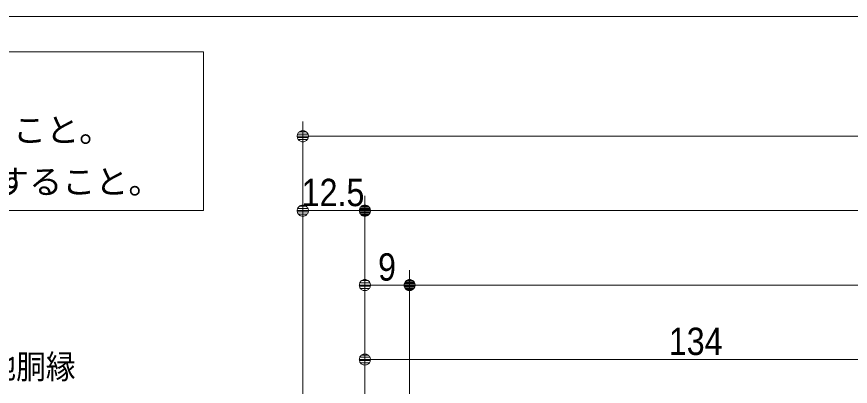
# Model space of a CAD drawing. Units: millimetres, scale not verified, with parts at other scales. Extents: x -4547 to 4547, y -2284 to 2284.
# Drawn here: x -3771 to -2932, y 1705 to 2078 of the extents above; entities that cross this region are included whole.
import ezdxf
from ezdxf.enums import TextEntityAlignment as Align

# ---------------------------------------------------------------- set-up
doc = ezdxf.new("R2010")
doc.units = ezdxf.units.MM
doc.header["$LTSCALE"] = 20
for name, color, linetype, lineweight in [('0-1_0', 7, 'Continuous', 9), ('0-2_2寸法-1', 7, 'Continuous', 9), ('0-3_2寸法-3', 7, 'Continuous', 9), ('0-5_1図面枠', 7, 'Continuous', 9)]:
    doc.layers.add(name, color=color, linetype=linetype, lineweight=lineweight)
doc.styles.add('ＭＳ ゴシック', font='')
doc.styles.add('ＭＳ Ｐゴシック', font='')
doc.styles.get('ＭＳ ゴシック').set_extended_font_data('MS Gothic')
doc.styles.get('ＭＳ Ｐゴシック').set_extended_font_data('MS PGothic')

# ---------------------------------------------------------------- blocks, each defined once
blk = doc.blocks.new('_Dot')
at = {"layer": '0-1_0'}
for p, q in [((-10, 0), (-20, 0)), ((9.78, 2), (-9.78, 2)), ((7.99, 6), (-7.99, 6)), ((9.16, -3.98), (-9.16, -3.98)), ((6, -7.98), (-6, -7.98))]:
    blk.add_line(p, q, dxfattribs=at)
for points in [[(10, 0), (9.92, 1.25), (9.69, 2.49), (9.3, 3.68), (8.76, 4.82), (8.09, 5.88), (7.29, 6.85), (6.37, 7.71), (5.36, 8.44), (4.26, 9.05), (3.09, 9.51), (1.87, 9.82), (0.63, 9.98), (-0.63, 9.98), (-1.87, 9.82), (-3.09, 9.51), (-4.26, 9.05), (-5.36, 8.44), (-6.37, 7.71), (-7.29, 6.85), (-8.09, 5.88), (-8.76, 4.82), (-9.3, 3.68), (-9.69, 2.49), (-9.92, 1.25), (-10, 0), (0, 0)], [(-10, 0), (-9.92, -1.25), (-9.69, -2.49), (-9.3, -3.68), (-8.76, -4.82), (-8.09, -5.88), (-7.29, -6.85), (-6.37, -7.71), (-5.36, -8.44), (-4.26, -9.05), (-3.09, -9.51), (-1.87, -9.82), (-0.63, -9.98), (0.63, -9.98), (1.87, -9.82), (3.09, -9.51), (4.26, -9.05), (5.36, -8.44), (6.37, -7.71), (7.29, -6.85), (8.09, -5.88), (8.76, -4.82), (9.3, -3.68), (9.69, -2.49), (9.92, -1.25), (10, 0), (0, 0)]]:
    blk.add_lwpolyline(points, close=True, dxfattribs=at)
blk = doc.blocks.new('グループ-114')
at = {"layer": '0-5_1図面枠'}
blk.add_lwpolyline([(-60000, 41550), (60000, 41550), (60000, -41550), (-60000, -41550)], close=True, dxfattribs=at)
blk = doc.blocks.new('図面枠')
at = {"layer": '0-5_1図面枠'}
blk.add_blockref('グループ-114', (0, 0), dxfattribs=at)

msp = doc.modelspace()

# ---------------------------------------------------------------- linework, layer by layer
at = {"layer": '0-2_2寸法-1'}
for p, q in [((-3483.12, 1897), (-3483.12, 1972)), ((-1601.88, 1957), (-3471.87, 1957)), ((-3483.12, 1637), (-3483.12, 1897)), ((-3420.62, 1747), (-3420.62, 1897)), ((-3420.62, 1747), (-3420.62, 1897)), ((-3471.87, 1882), (-3431.88, 1882)), ((-1664.38, 1882), (-3409.37, 1882)), ((-3420.62, 1747), (-3420.62, 1822)), ((-3375.62, 1317), (-3375.62, 1822)), ((-3375.62, 1317), (-3375.62, 1822)), ((-3409.37, 1807), (-3386.88, 1807)), ((-1914.38, 1807), (-3364.37, 1807)), ((-3420.62, 1637), (-3420.62, 1747)), ((-2761.88, 1732), (-3409.37, 1732))]:
    msp.add_line(p, q, dxfattribs=at)
at = {"layer": '0-3_2寸法-3'}
msp.add_lwpolyline([(-4283.12, 2042), (-4283.12, 1882), (-3583.12, 1882), (-3583.12, 2042)], close=True, dxfattribs=at)

# ---------------------------------------------------------------- block references
at = {"layer": '0-2_2寸法-1', "xscale": 0.5627563, "yscale": 0.5627563, "rotation": 180}
for p in [(-3483.12, 1957), (-3483.12, 1882), (-3420.62, 1882), (-3420.62, 1807), (-3375.62, 1807), (-3420.62, 1732)]:
    msp.add_blockref('_Dot', p, dxfattribs=at)
at = {"layer": '0-2_2寸法-1', "xscale": 0.5627563, "yscale": 0.5627563}
for p in [(-3420.62, 1882), (-3375.62, 1807)]:
    msp.add_blockref('_Dot', p, dxfattribs=at)
at = {"layer": '0-5_1図面枠', "xscale": 0.05, "yscale": 0.05}
msp.add_blockref('図面枠', (-1340.62, 0), dxfattribs=at)

# ---------------------------------------------------------------- texts
at = {"layer": '0-2_2寸法-1', "style": 'ＭＳ Ｐゴシック', "width": 0.9}
for s, p in [('12.5', (-3484.28, 1878.28)), ('9', (-3407.35, 1803.21)), ('134', (-3114.66, 1728.28))]:
    msp.add_text(s, height=27.57, dxfattribs=at).set_placement(p, align=Align.BOTTOM_LEFT)
at = {"layer": '0-3_2寸法-3', "style": 'ＭＳ ゴシック'}
for s, p in [('石膏ボードは厚さ12.5mmとすること。', (-4240.82, 1943.74)), ('下地胴縁・上枠は、105×45とすること。', (-4241.1, 1891.68))]:
    msp.add_text(s, height=24.41, dxfattribs=at).set_placement(p, align=Align.BOTTOM_LEFT)
at = {"layer": '0-3_2寸法-3', "style": 'ＭＳ ゴシック', "width": 0.9}
msp.add_text('下地胴縁', height=24.34, dxfattribs=at).set_placement((-3831.48, 1705.32), align=Align.BOTTOM_LEFT)

doc.saveas('drawing.dxf')
